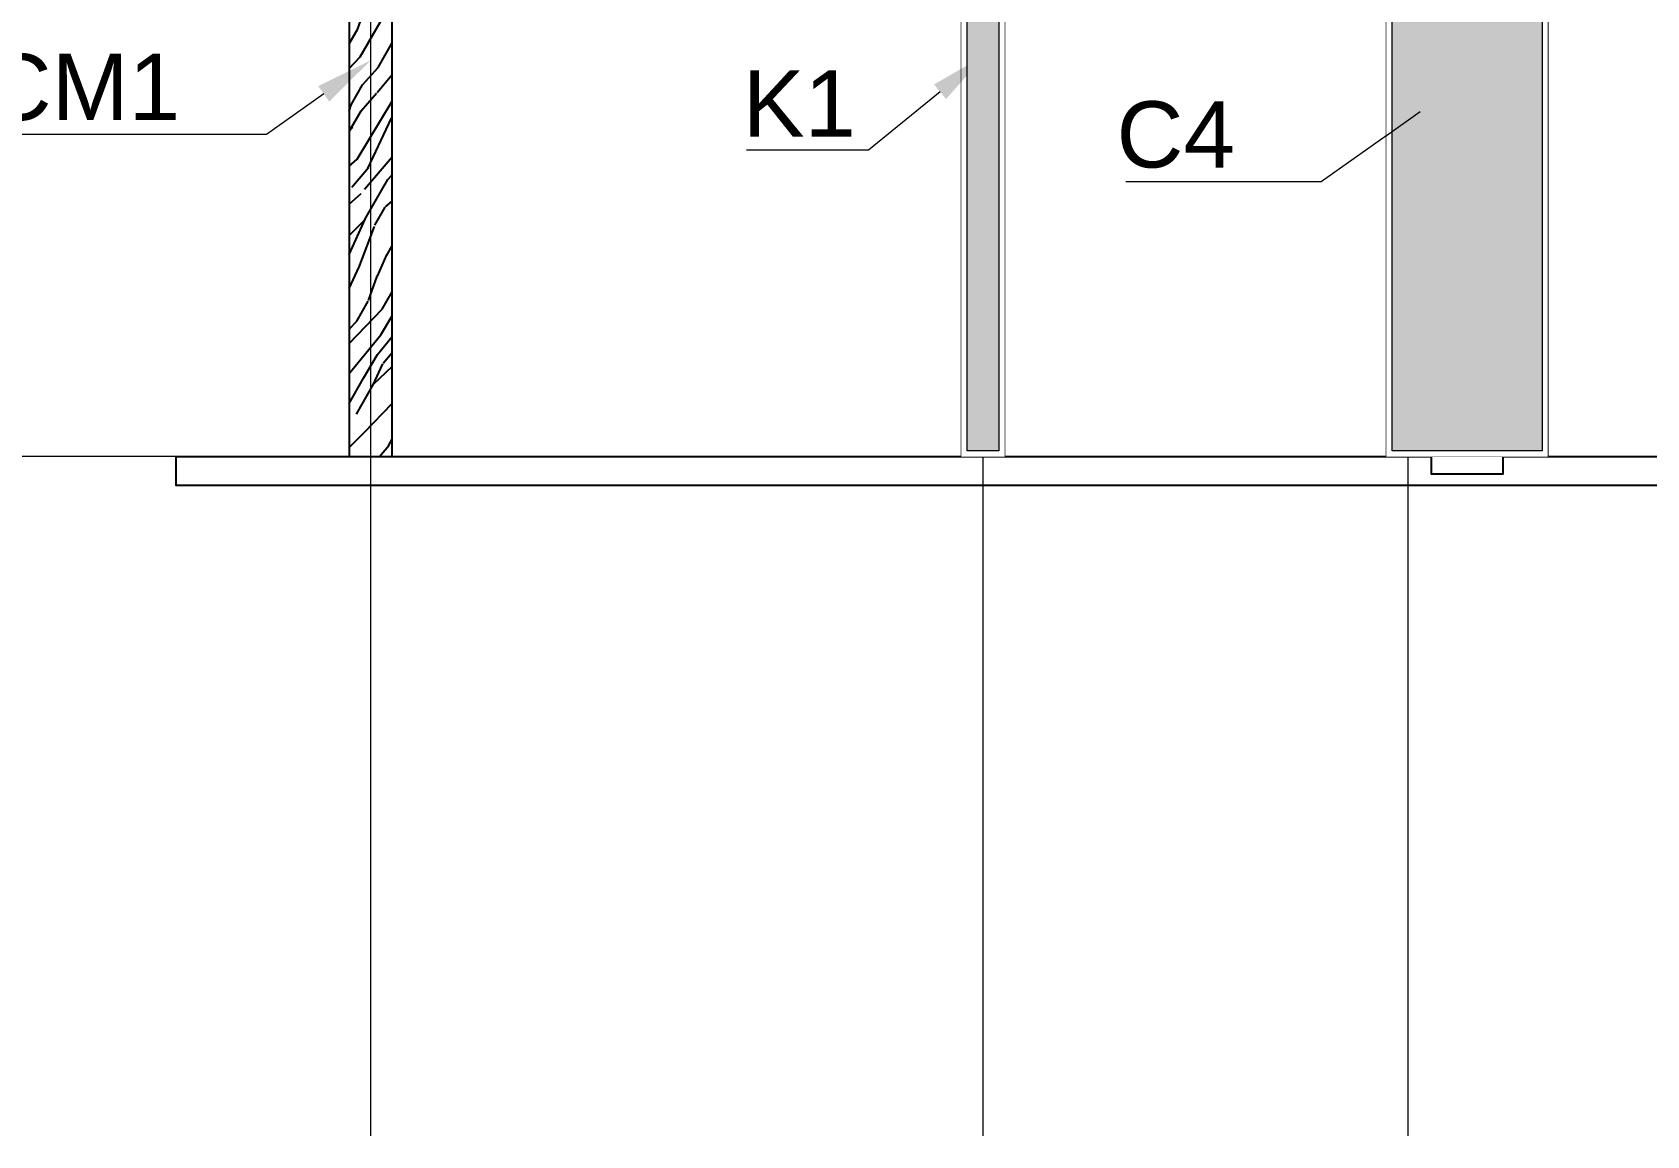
# Model space of a CAD drawing. Header units: metres. Extents: x 14 to 161, y 5 to 309.
# Drawn here: x 107.54 to 113.14, y 71.67 to 75.5 of the extents above; entities that cross this region are included whole.
import ezdxf
from ezdxf import colors
from ezdxf.entities.mleader import LeaderData, LeaderLine
from ezdxf.math import Vec2, Vec3

# ---------------------------------------------------------------- set-up
doc = ezdxf.new("R2010")
doc.units = ezdxf.units.M
doc.set_wipeout_variables(frame=1)
doc.linetypes.add('CENTRO2', pattern=[0.8999999999999999, 0.6, -0.1, 0.1, -0.1])
for name, color, linetype, lineweight in [('E-Castillos', 3, 'Continuous', 5), ('E-Ejes', 1, 'CENTRO2', 9), ('E-Hatch', 1, 'Continuous', 5)]:
    doc.layers.add(name, color=color, linetype=linetype, lineweight=lineweight)
for name, color, linetype in [('E-Columna', 3, 'Continuous'), ('E-Columna de Madera', 6, 'Continuous'), ('E-Cotas', 2, 'Continuous'), ('E-Firme', 5, 'Continuous')]:
    doc.layers.add(name, color=color, linetype=linetype)
doc.styles.add('General', font='arial.ttf', dxfattribs={"height": 2.3})

# ---------------------------------------------------------------- blocks, each defined once
blk = doc.blocks.new('*U948')
at = {"layer": 'E-Castillos'}
blk.add_lwpolyline([(-0.07509993571125051, -2.625000000000028), (-0.07509993571125051, 0.07499999999998863), (0.07490006428872675, 0.07499999999998863), (0.07490006428872675, -2.625000000000028), (-0.07509993571125051, -2.625000000000028)], dxfattribs=at)
blk.add_wipeout([(-0.07509993571125051, -2.625000000000028), (0.07490006428872675, -2.625000000000028), (0.07490006428872675, 0.07499999999998774), (-0.07509993571125051, 0.07499999999998774)])
at = {"layer": 'E-Hatch'}
h = blk.add_hatch(color=1, dxfattribs=at)
h.dxf.hatch_style = 1
h.paths.add_polyline_path([(-0.05509993571125051, -2.605000000000028), (-0.05509993571125051, 0.05499999999998864), (0.05490006428872676, 0.05499999999998863), (0.05490006428872676, -2.605000000000028)])
at = {"layer": 'E-Castillos'}
blk.add_lwpolyline([(-0.05509993571125051, -2.605000000000028), (-0.05509993571125051, 0.05499999999998864), (0.05490006428872676, 0.05499999999998863), (0.05490006428872676, -2.605000000000028)], close=True, dxfattribs=at)
blk = doc.blocks.new('*U950')
at = {"layer": 'E-Castillos'}
blk.add_lwpolyline([(-0.07509993571125051, -2.675000000000025), (-0.07509993571125051, 0.07499999999998863), (0.4849000642887517, 0.07499999999998863), (0.4849000642887517, -2.675000000000025), (-0.07509993571125051, -2.675000000000025)], dxfattribs=at)
blk.add_wipeout([(-0.07509993571125051, -2.675000000000025), (0.48490006428875143, -2.675000000000025), (0.48490006428875143, 0.07499999999998774), (-0.07509993571125051, 0.07499999999998774)])
at = {"layer": 'E-Hatch'}
h = blk.add_hatch(color=1, dxfattribs=at)
h.dxf.hatch_style = 1
h.paths.add_polyline_path([(-0.05509993571125051, -2.655000000000025), (-0.05509993571125051, 0.05499999999998864), (0.4649000642887516, 0.05499999999998863), (0.4649000642887516, -2.655000000000025)])
at = {"layer": 'E-Castillos'}
blk.add_lwpolyline([(-0.05509993571125051, -2.655000000000025), (-0.05509993571125051, 0.05499999999998864), (0.4649000642887516, 0.05499999999998863), (0.4649000642887516, -2.655000000000025)], close=True, dxfattribs=at)

msp = doc.modelspace()

# ---------------------------------------------------------------- hatches: boundary and pattern name
at = {"layer": 'E-Columna de Madera', "ltscale": 100}
h = msp.add_hatch(dxfattribs=at)
h.set_pattern_fill('WOOD_01', color=256, scale=0.8, angle=59.99999999999999, pattern_type=2)
h.set_pattern_definition([(59.99999999999999, (44.4860927442395, 74.7781834564539), (-0.6928203230275509, 0.4000000000000001), [0.16, -0.6400000000000001]), (68.9726, (44.86421571867436, 74.56911165968417), (1.707181333764873, 4.556921008755907), [0.1538832, -15.2344232]), (65.71050000000001, (44.81864649929264, 74.5861834564539), (2.907189787389082, 6.6353772305239), [0.1607984, -7.8791008]), (44.57789999999999, (44.61080040238437, 74.7061834564539), (6.478452004936241, 6.421028284839122), [0.2406656, -23.8259016]), (53.6599, (44.3901696957854, 74.85203986291445), (0.3999987109868188, 0.6928213591829309), [0.1448864, -7.099420800000001]), (45.06859999999999, (44.79707727991104, 74.64482447260528), (2.292819189945099, 2.371281938520576), [0.1241936, -12.2951456]), (48.6901, (44.255241492555, 74.63433735954564), (0.3999998598007705, 0.6928206732555288), [0.3263376, -3.7528776]), (65.71050000000001, (44.92656954774691, 74.53311165968418), (2.907189787389082, 6.6353772305239), [0.0803992, -7.9595]), (59.99999999999999, (44.63158501207533, 74.6941834564539), (-0.6928203230275509, 0.4000000000000001), [0.08000000000000002, -0.7200000000000001]), (59.99999999999999, (44.46844657331201, 74.60361939184838), (-0.6928203230275509, 0.4000000000000001), [0.24, -0.5599999999999999]), (71.3099, (44.4445235248578, 74.8021834564539), (0.9071813619919353, 3.171280108323208), [0.081584, -3.9976312]), (62.72629999999999, (44.66086704437805, 74.58490142415114), (7.307182553961365, 14.25640507200551), [0.1681904, -16.6508464]), (52.40539999999999, (44.70165165406888, 74.60754244030252), (3.892815890058081, 5.142565012409674), [0.1210616, -11.9851336]), (59.99999999999999, (44.94492337681925, 74.42090142415114), (-0.6928203230275509, 0.4000000000000001), [0.16, -0.6400000000000001]), (58.83090000000001, (44.93956439297074, 74.33161939184839), (0.3999995411979115, 0.6928207571866336), [0.3920816, -38.81608]), (59.99999999999999, (44.41994915070006, 74.63161939184839), (-0.6928203230275509, 0.4000000000000001), [0.08000000000000002, -0.7200000000000001]), (59.99999999999999, (44.40452352485784, 74.73290142415114), (-0.6928203230275509, 0.4000000000000001), [0.08000000000000002, -0.7200000000000001]), (59.99999999999999, (44.16216969578534, 74.45713227878875), (-0.6928203230275509, 0.4000000000000001), [0.12, -0.68]), (50.5377, (44.23552867963394, 74.66419376600618), (0.3999997623479966, 0.6928205315673218), [0.2433104, -4.6228992]), (59.99999999999999, (44.1075286796339, 74.44249126263736), (-0.6928203230275509, 0.4000000000000001), [0.16, -0.6400000000000001]), (59.99999999999999, (44.68706697035884, 74.00628102710434), (-0.6928203230275509, 0.4000000000000001), [0.08800000000000001, -0.7120000000000001]), (59.99999999999999, (44.85642595420734, 74.3796193918484), (-0.6928203230275509, 0.4000000000000001), [0.08000000000000002, -0.7200000000000001]), (59.99999999999999, (44.63164134451654, 74.03828102710433), (-0.6928203230275509, 0.4000000000000001), [0.168, -0.6320000000000001]), (65.4403, (44.7940721251349, 74.4156193918484), (3.307183171481737, 7.328200936655065), [0.1687599999999992, -16.7072575999999]), (59.99999999999999, (44.74264649929273, 74.45454759507867), (-0.6928203230275509, 0.4000000000000001), [0.152, -0.6480000000000001]), (59.99999999999999, (44.52079009283216, 74.10228102710434), (-0.6928203230275509, 0.4000000000000001), [0.08800000000000001, -0.7120000000000001]), (58.83090000000001, (44.45793884114778, 74.24941946586765), (0.3999995411979115, 0.6928207571866336), [0.3920816, -38.81608]), (59.99999999999999, (44.43158501207529, 74.34777329494013), (-0.6928203230275509, 0.4000000000000001), [0.08000000000000002, -0.7200000000000001]), (59.99999999999999, (44.37080040238448, 74.29049126263737), (-0.6928203230275509, 0.4000000000000001), [0.08000000000000002, -0.7200000000000001]), (59.99999999999999, (44.53080040238444, 74.56761939184838), (-0.6928203230275509, 0.4000000000000001), [0.16, -0.6400000000000001]), (59.99999999999999, (44.43694399592391, 74.43705532724287), (-0.6928203230275509, 0.4000000000000001), [0.08000000000000002, -0.7200000000000001]), (59.99999999999999, (44.27380555716059, 74.34649126263737), (-0.6928203230275509, 0.4000000000000001), [0.16, -0.6400000000000001]), (79.6538, (44.67279009283209, 74.3655527498548), (1.628722567496922, 9.221021557858283), [0.1189287999999996, -11.77392479999995]), (71.3099, (44.41080040238444, 74.35977329494013), (0.9071813619919353, 3.171280108323208), [0.081584, -3.9976312]), (71.3099, (44.60544141853586, 74.61690142415114), (0.9071813619919353, 3.171280108323208), [0.081584, -3.9976312]), (65.71050000000001, (44.22216969578528, 74.56105532724288), (2.907189787389082, 6.6353772305239), [0.0803992, -7.9595]), (49.69519999999999, (44.04967227317343, 74.37428102710433), (3.092816639550967, 3.756924043554549), [0.08944239999999962, -8.854827999999952]), (48.6901, (44.73106697035871, 74.08249126263736), (0.3999998598007705, 0.6928206732555288), [0.081584, -3.9976312]), (150, (44.78492337681939, 74.14377329494012), (-0.4000000000000002, -0.6928203230275509), [0, -0.8]), (46.60760000000001, (44.31294399592389, 74.22228102710434), (9.571260273929024, 10.17795783413843), [0.172696, -17.0969232]), (71.3099, (44.45994915070003, 74.70090142415114), (0.9071813619919353, 3.171280108323208), [0.081584, -3.9976312]), (70.3048, (44.89642595420742, 74.44890142415115), (1.307182332745853, 3.864099886017482), [0.0894424, -8.854828000000001]), (48.6901, (44.47158501207525, 74.41705532724288), (0.3999998598007705, 0.6928206732555288), [0.081584, -3.9976312]), (48.6901, (44.47694399592388, 74.50633735954564), (0.3999998598007705, 0.6928206732555288), [0.081584, -3.9976312]), (41.5651, (44.38222602822668, 74.18228102710434), (0.3999991070388526, 0.6928206457307985), [0.1011927999999996, -2.428628799999987]), (45.9638, (44.1906671183973, 74.39449126263737), (0.399998980610664, 0.6928205473604472), [0.3298488, -2.9686352]), (43.3008, (44.22216969578528, 74.56105532724288), (4.185636286557601, 4.049744739044551), [0.2505672, -8.101676]), (59.99999999999999, (44.18752867963394, 74.58105532724288), (-0.6928203230275509, 0.4000000000000001), [0.096, -0.7040000000000001]), (45.9638, (44.7156413445166, 74.18377329494012), (0.399998980610664, 0.6928205473604472), [0.3298488, -2.9686352]), (45.9638, (44.62714392190458, 74.14249126263736), (0.399998980610664, 0.6928205473604472), [0.3298488, -2.9686352]), (45.9638, (44.56479009283214, 74.17849126263737), (0.399998980610664, 0.6928205473604472), [0.3298488, -2.9686352]), (49.69519999999999, (44.21594915070011, 74.27828102710434), (3.092816639550967, 3.756924043554549), [0.08944239999999962, -8.854827999999952]), (45.9638, (44.35380555716063, 74.48505532724288), (0.399998980610664, 0.6928205473604472), [0.164924, -3.13356]), (49.69519999999999, (44.43765165406887, 74.15028102710434), (3.092816639550967, 3.756924043554549), [0.08944239999999962, -8.854827999999952]), (57.61409999999999, (44.69414907668079, 74.48254759507866), (0.3999991286870908, 0.6928207761272522), [0.1921663999999992, -19.0244919999999]), (49.69519999999999, (44.52544141853582, 74.47833735954563), (3.092816639550967, 3.756924043554549), [0.08944239999999962, -8.854827999999952]), (72.52879999999999, (44.58329782499641, 74.54654759507866), (0.9071803507495232, 3.17128134510078), [0.073756, -7.301879200000001]), (49.5626, (44.47229267022021, 74.13028102710433), (5.785630364738171, 6.821029195902552), [0.3091152, -30.602364]), (51.86989999999999, (44.67279009283209, 74.3655527498548), (0.399999951861081, 0.6928198528405585), [0.1131368, -5.543716800000001]), (64.76359999999998, (44.49550806052946, 74.21849126263737), (3.707185580761411, 8.021020098351906), [0.1926655999999992, -9.440609599999947]), (59.99999999999999, (44.57765165406886, 74.39276814016398), (-0.6928203230275509, 0.4000000000000001), [0.248, -0.5519999999999999]), (44.7449, (44.12588250870647, 74.33028102710433), (2.292819044946169, 2.371281764098256), [0.09121440000000001, -9.030188800000001]), (50.5377, (44.78492337681939, 74.14377329494012), (0.3999997623479966, 0.6928205315673218), [0.2433104, -4.6228992]), (40.0169, (44.5554311089835, 74.08228102710434), (1.89281980711911, 1.678461156464925), [0.0936376, -9.270121600000001]), (59.99999999999999, (44.47066711839727, 74.87946548875665), (-0.6928203230275509, 0.4000000000000001), [0.04000000000000001, -0.76]), (59.99999999999999, (44.77550806052943, 74.70346548875665), (-0.6928203230275509, 0.4000000000000001), [0.08000000000000002, -0.7200000000000001]), (71.3099, (45.02492337681929, 74.55946548875666), (0.9071813619919353, 3.171280108323208), [0.081584, -3.9976312]), (59.99999999999999, (44.95964134451663, 74.60639369198692), (-0.6928203230275509, 0.4000000000000001), [0.144, -0.656]), (43.3008, (44.5884465733119, 74.81146548875665), (4.185636286557601, 4.049744739044551), [0.0835224, -8.2687208]), (48.02069999999999, (44.73793884114775, 74.73439369198692), (10.37204165104561, 11.56314678498073), [0.1472056, -26.84051519999999]), (150, (45.02492337681929, 74.55946548875666), (-0.4000000000000002, -0.6928203230275509), [0, -0.8]), (59.99999999999999, (45.05106697035876, 74.6367475210594), (-0.6928203230275509, 0.4000000000000001), [0.072, -0.7280000000000001]), (59.99999999999999, (44.91943110898353, 74.71274752105941), (-0.6928203230275509, 0.4000000000000001), [0.072, -0.7280000000000001]), (59.99999999999999, (44.88479009283219, 74.73274752105941), (-0.6928203230275509, 0.4000000000000001), [0.072, -0.7280000000000001]), (36.0376, (44.64923118300283, 74.8687475210594), (4.878451732092794, 3.649747619510788), [0.0787912, -7.800289599999999]), (48.51629999999998, (44.56609274423943, 74.9167475210594), (2.692928029771203, 3.064039415718946), [0.0734704, -52.17242]), (41.5651, (44.8155080605294, 74.77274752105942), (0.3999991070388526, 0.6928206457307985), [0.07589439999999958, -2.453926399999987]), (47.47120000000001, (44.4760261022459, 74.96874752105941), (2.692820176172625, 3.064101995905731), [0.073756, -7.301879200000001])])
h.paths.add_polyline_path([(108.636387193615, 74.02430136407455), (108.7863871936149, 74.02430136407455), (108.7863871936149, 76.47430136407455), (108.636387193615, 76.47430136407455)])

# ---------------------------------------------------------------- linework, layer by layer
msp.add_lwpolyline([(108.636387193615, 74.02430136407455), (108.7863871936149, 74.02430136407455), (108.7863871936149, 76.47430136407455), (108.636387193615, 76.47430136407455)], close=True, dxfattribs=at)
at = {"layer": 'E-Ejes', "ltscale": 20}
for points in [[(108.7113871936149, 71.66684341078565), (108.7113871936149, 83.27178936999996)], [(110.8363769425706, 71.66684341078565), (110.8363769425706, 83.27178936999996)], [(112.3113769425706, 71.66684341078565), (112.3113769425706, 83.27178936999996)]]:
    msp.add_lwpolyline(points, dxfattribs=at)
at = {"layer": 'E-Firme', "ltscale": 100}
msp.add_lwpolyline([(118.4963769425708, 73.92430136407455), (108.5363871932615, 73.92430136407455), (108.0363871929078, 73.92430136407455), (108.0363871929078, 74.02430136407455), (108.4363871932613, 74.02430136407455), (108.4363871932616, 74.02430136407455), (112.3913769425708, 74.02430136407456), (112.3913769425708, 73.9638097776248), (112.6413769425709, 73.9638097776248), (112.6413769425709, 74.02430136407455), (118.6213769425707, 74.02430136407455), (118.6213769425707, 73.9638097776248), (118.8713769425709, 73.9638097776248), (118.8713769425709, 74.02430136407455), (118.8963769425708, 74.02430136407455), (118.8963769425708, 73.84930136407455), (118.4963769425709, 73.84930136407455)], close=True, dxfattribs=at)

# ---------------------------------------------------------------- leaders
at = {"layer": 'E-Castillos', "ltscale": 0.5}
ml = msp.add_multileader_mtext('Standard', dxfattribs=at)
ml.set_content('CM1', color=3, style='General')
ml.set_leader_properties(color=2, linetype='Continuous', lineweight=15)
ml.build(insert=Vec2(0, 0))
ml.multileader.update_dxf_attribs({"text_left_attachment_type": 5, "text_right_attachment_type": 5, "dogleg_length": 3, "arrow_head_size": 0.2, "scale": 0.1})
ctx = ml.context
ctx.base_point, ctx.scale, ctx.char_height, ctx.arrow_head_size, ctx.landing_gap_size, ctx.plane_origin = Vec3(107.4468442546127, 75.14229254086183), 0.1, 0.23, 0.2, 0, Vec3(108.7113871936149, 75.3993013640744)
ctx.left_attachment, ctx.right_attachment, ctx.text_align_type = 5, 5, 2
notes = []
notes.append((ctx, [(0, (1, 1, 0), (108.3502412532484, 75.14229254086183), (-1, 0), 0.3, [(0, [(108.7113871936149, 75.3993013640744)], 0, [])])]))
ctx.mtext.insert, ctx.mtext.alignment, ctx.mtext.flow_direction = Vec3(108.0502412532484, 75.42221477824246), 3, 5
for ctx, leaders in notes:
    for number, flags, end, landing, length, lines in leaders:
        leader = LeaderData()
        leader.index, (leader.has_last_leader_line, leader.has_dogleg_vector, leader.attachment_direction) = number, flags
        leader.last_leader_point, leader.dogleg_vector, leader.dogleg_length = Vec3(end), Vec3(landing), length
        for number, points, colour, breaks in lines:
            line = LeaderLine()
            line.index, line.vertices, line.color, line.breaks = number, Vec3.list(points), colors.encode_raw_color(colour), breaks
            leader.lines.append(line)
        ctx.leaders.append(leader)

# ---------------------------------------------------------------- next in the draw order: block references
msp.add_blockref('*U948', (110.8363769425706, 76.64930136407459), dxfattribs=at)
at = {"layer": 'E-Columna', "ltscale": 0.5}
msp.add_blockref('*U950', (112.3114768782819, 76.69930136407459), dxfattribs=at)

# ---------------------------------------------------------------- next in the draw order: linework, layer by layer
at = {"layer": 'E-Ejes', "ltscale": 20}
msp.add_lwpolyline([(110.7363769425711, 74.02430136407445), (106.9512771815839, 74.02430136407456)], dxfattribs=at)

# ---------------------------------------------------------------- next in the draw order: leaders
at = {"layer": 'E-Castillos', "ltscale": 0.5}
ml = msp.add_multileader_mtext('Standard', dxfattribs=at)
ml.set_content('C4', color=3, style='General')
ml.set_leader_properties(color=2, linetype='Continuous', lineweight=15)
ml.build(insert=Vec2(0, 0))
ml.multileader.update_dxf_attribs({"text_left_attachment_type": 5, "text_right_attachment_type": 5, "dogleg_length": 3, "arrow_head_size": 0.2, "scale": 0.1})
ctx = ml.context
ctx.base_point, ctx.scale, ctx.char_height, ctx.arrow_head_size, ctx.landing_gap_size, ctx.plane_origin = Vec3(111.3313080675342, 74.97750220983255), 0.1, 0.23, 0.2, 0, Vec3(112.5163769425706, 75.33680136407456)
ctx.left_attachment, ctx.right_attachment, ctx.text_align_type = 5, 5, 2
notes = []
notes.append((ctx, [(0, (1, 1, 0), (112.0105099774933, 74.97750220983255), (-1, 0), 0.3, [(0, [(112.5163769425706, 75.33680136407456)], 0, [])])]))
ctx.mtext.insert, ctx.mtext.alignment, ctx.mtext.flow_direction = Vec3(111.7105099774933, 75.25742444721318), 3, 5
at = {"layer": 'E-Cotas', "ltscale": 0.5}
ml = msp.add_multileader_mtext('Standard', dxfattribs=at)
ml.set_content('K1', color=3, style='General')
ml.set_leader_properties(color=2, linetype='Continuous', lineweight=15)
ml.build(insert=Vec2(0, 0))
ml.multileader.update_dxf_attribs({"text_left_attachment_type": 5, "text_right_attachment_type": 5, "dogleg_length": 3, "arrow_head_size": 0.2, "scale": 0.1})
ctx = ml.context
ctx.base_point, ctx.scale, ctx.char_height, ctx.arrow_head_size, ctx.landing_gap_size, ctx.plane_origin = Vec3(110.0852098439268, 75.08781914558563), 0.1, 0.23, 0.2, 0, Vec3(111.311863512226, 75.41704840614861)
ctx.left_attachment, ctx.right_attachment, ctx.text_align_type = 5, 5, 2
notes.append((ctx, [(0, (1, 1, 0), (110.4391179506968, 75.08781914558563), (-1, 0), 0.04342379571945121, [(0, [(110.8423373734554, 75.41704840614858)], 0, [])])]))
ctx.mtext.insert, ctx.mtext.alignment, ctx.mtext.flow_direction = Vec3(110.3956941549773, 75.36476048255697), 3, 5
for ctx, leaders in notes:
    for number, flags, end, landing, length, lines in leaders:
        leader = LeaderData()
        leader.index, (leader.has_last_leader_line, leader.has_dogleg_vector, leader.attachment_direction) = number, flags
        leader.last_leader_point, leader.dogleg_vector, leader.dogleg_length = Vec3(end), Vec3(landing), length
        for number, points, colour, breaks in lines:
            line = LeaderLine()
            line.index, line.vertices, line.color, line.breaks = number, Vec3.list(points), colors.encode_raw_color(colour), breaks
            leader.lines.append(line)
        ctx.leaders.append(leader)

doc.saveas('drawing.dxf')
